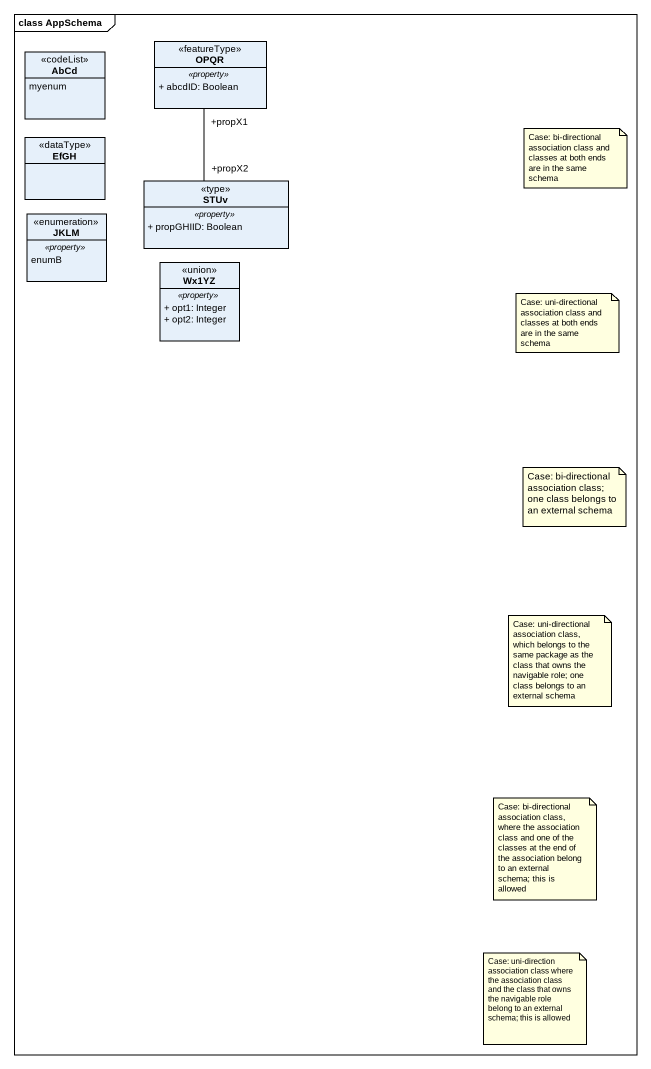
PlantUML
@startuml
mainframe class AppSchema
hide circle
hide empty members
skinparam classAttributeIconSize 0
class OPQR <<featureType>> {
  .. <<property>> ..
  + abcdID: Boolean
}
class AbCd <<codeList>> {
  myenum
}
class EfGH <<dataType>>
class STUv <<type>> {
  .. <<property>> ..
  + propGHIID: Boolean
}
enum JKLM {
  .. <<property>> ..
  enumB
}
class Wx1YZ <<union>> {
  .. <<property>> ..
  + opt1: Integer
  + opt2: Integer
}
STUv "+propX2" -up- "+propX1" OPQR
note as N1
  Case: bi-directional association class and classes at both ends are in the same schema
end note
note as N2
  Case: uni-directional association class and classes at both ends are in the same schema
end note
note as N3
  Case: bi-directional association class; one class belongs to an external schema
end note
note as N4
  Case: uni-directional association class, which belongs to the same package as the class that owns the navigable role; one class belongs to an external schema
end note
note as N5
  Case: bi-directional association class, where the association class and one of the classes at the end of the association belong to an external schema; this is allowed
end note
note as N6
  Case: uni-direction association class where the association class and the class that owns the navigable role belong to an external schema; this is allowed
end note
@enduml
